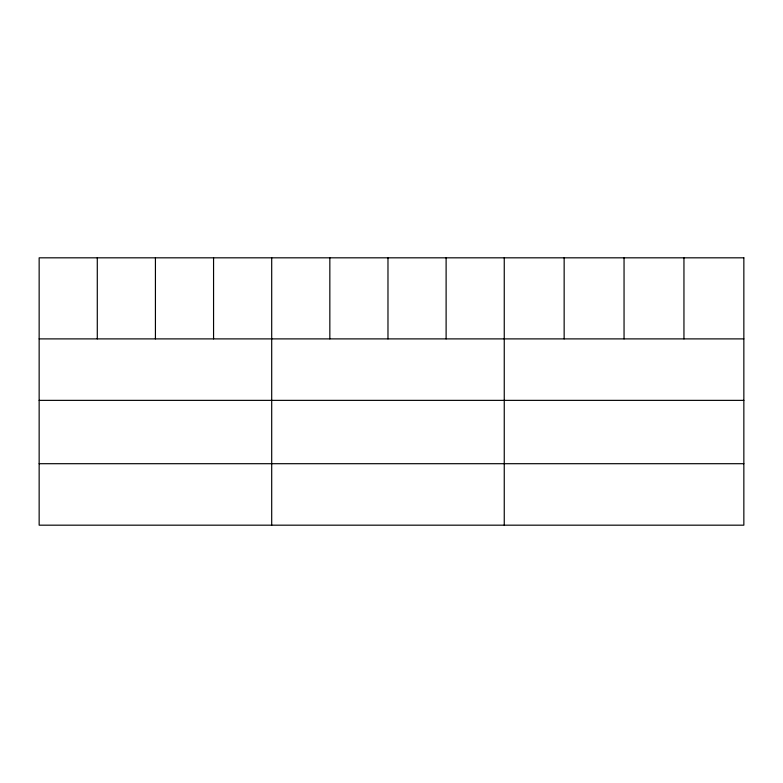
<?xml version="1.0" encoding="UTF-8"?>
<svg xmlns="http://www.w3.org/2000/svg" width="783" height="783" viewBox="0 0 783 783"><rect width="100%" height="100%" fill="white"/><g stroke="black" fill="none" stroke-linecap="round" stroke-linejoin="round"><path stroke-width="1.17" d="M39.15 338.892L743.85 338.892M39.15 400.367L743.85 400.367M39.15 463.702L743.85 463.702M683.95 257.822L683.95 338.892M624.051 257.822L624.051 338.892M564.151 257.822L564.151 338.892M504.252 257.822L504.252 525.178M446.114 257.822L446.114 338.892M387.976 257.822L387.976 338.892M329.839 257.822L329.839 338.892M271.701 257.822L271.701 525.178M213.563 257.822L213.563 338.892M155.425 257.822L155.425 338.892M97.288 257.822L97.288 338.892M743.85 257.822L39.15 257.822L39.15 525.178L743.85 525.178L743.85 257.822"/></g></svg>
